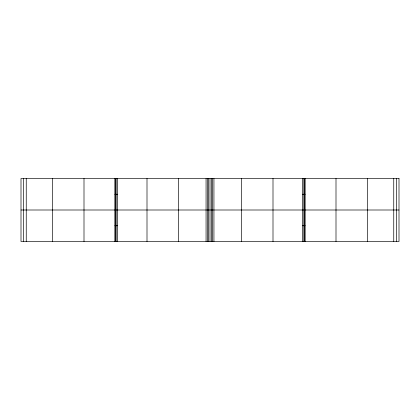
<?xml version="1.0" encoding="UTF-8"?>
<svg xmlns="http://www.w3.org/2000/svg" width="420" height="420" viewBox="0 0 420 420"><rect width="100%" height="100%" fill="white"/><g stroke="black" fill="none" stroke-linecap="round" stroke-linejoin="round"><path stroke-width="0.63" d="M114.844 194.25L117.469 194.25M302.531 194.25L305.156 194.25M21 210L399 210M114.844 225.75L117.469 225.75M302.531 225.75L305.156 225.75M396.375 178.5L396.375 241.5M393.75 178.5L393.75 241.5M367.5 178.5L367.5 241.5M336 178.5L336 241.5M305.156 178.5L305.156 241.5M304.5 178.5L304.5 241.5M303.844 178.5L303.844 241.5M302.531 178.5L302.531 241.5M273 178.5L273 241.5M241.5 178.5L241.5 241.5M213.938 178.5L213.938 241.5M212.625 178.5L212.625 241.5M211.312 178.5L211.312 241.5M210 178.5L210 241.5M208.688 178.5L208.688 241.5M207.375 178.5L207.375 241.5M206.062 178.5L206.062 241.5M178.5 178.5L178.5 241.5M147 178.5L147 241.5M117.469 178.5L117.469 241.5M116.156 178.5L116.156 241.5M115.5 178.5L115.5 241.5M114.844 178.5L114.844 241.5M84 178.5L84 241.5M52.5 178.5L52.5 241.5M26.25 178.5L26.25 241.5M23.625 178.5L23.625 241.5M399 178.5L21 178.5L21 241.5L399 241.5L399 178.5"/></g></svg>
